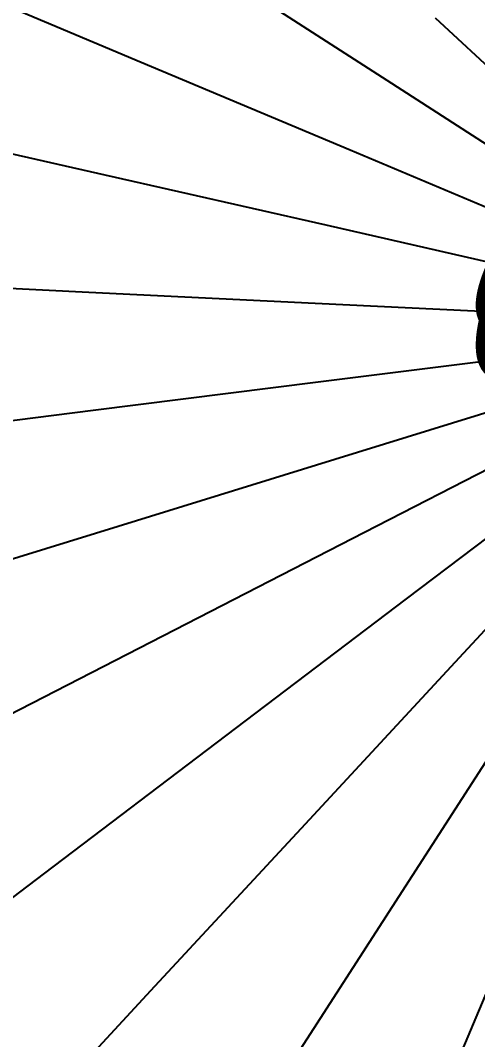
# Model space of a CAD drawing. Extents: x -36224 to 36225, y -38121 to 34420.
# Drawn here: x -368 to -143, y -407 to 94 of the extents above; entities that cross this region are included whole.
import ezdxf

# ---------------------------------------------------------------- set-up
doc = ezdxf.new("R2010")
doc.units = 0
doc.layers.add('MERIDIAN_LABELS', color=7, linetype='Continuous')
doc.layers.add('MERIDIANS', color=7, linetype='Continuous')

msp = doc.modelspace()

# ---------------------------------------------------------------- linework, layer by layer
at = {"layer": 'MERIDIANS'}
for p, q in [((-280.96268, 125.46698), (-187.22877, 65.03414)), ((-411.16184, 117.25014), (-308.17014, 73.93361)), ((-163.41694, 95.70708), (-81.69204, 19.99961)), ((-308.17014, 73.93361), (-205.35454, 30.69115)), ((-187.22877, 65.03414), (-93.59359, 4.66496)), ((-434.98682, 43.23277), (-326.01895, 18.45494)), ((-205.35454, 30.69115), (-102.65205, -12.50374)), ((-326.01895, 18.45494), (-217.2429, -6.27929)), ((-217.2429, -6.27929), (-108.59202, -30.98504)), ((-445.60026, -33.80514), (-333.96482, -39.28476)), ((-333.96482, -39.28476), (-222.53177, -44.75445)), ((-222.53177, -44.75445), (-111.23282, -50.21756)), ((-221.05943, -83.56558), (-110.49393, -69.61698)), ((-331.76402, -97.53173), (-221.05943, -83.56558)), ((-212.86955, -121.53335), (-106.39755, -88.59387)), ((-442.67559, -111.52398), (-331.76402, -97.53173)), ((-198.21178, -157.50021), (-99.06879, -106.56976)), ((-198.20823, -157.50713), (-99.06702, -106.57322)), ((-319.48103, -154.51598), (-212.86955, -121.53335)), ((-177.52546, -190.38287), (-88.72751, -123.00342)), ((-151.44394, -219.17098), (-75.69044, -137.39015)), ((-426.29739, -187.562), (-319.48103, -154.51598)), ((-297.48954, -208.4999), (-198.21178, -157.50021)), ((-297.48421, -208.51029), (-198.20823, -157.50713)), ((-266.44812, -257.85696), (-177.52546, -190.38287)), ((-396.96299, -259.60012), (-297.48954, -208.4999)), ((-396.95588, -259.61398), (-297.48421, -208.51029)), ((-227.30684, -301.06989), (-151.44394, -219.17098)), ((-181.25206, -336.8285), (-120.75783, -242.99221)), ((-355.55009, -325.4671), (-266.44812, -257.85696)), ((-303.32569, -383.13718), (-227.30684, -301.06989)), ((-444.88636, -393.25503), (-355.55009, -325.4671)), ((-241.87265, -430.86077), (-181.25206, -336.8285)), ((-173.05923, -467.18366), (-129.68375, -364.04394)), ((-379.54747, -465.42354), (-303.32569, -383.13718))]:
    msp.add_line(p, q, dxfattribs=at)

# ---------------------------------------------------------------- texts
at = {"layer": 'MERIDIAN_LABELS'}
for s, rotation, p in [('-50,0', 157.18922, (25.5632, -66.42886)), ('-40,0', 167.18953, (27.04095, -61.82617))]:
    msp.add_text(s, height=55.676, rotation=rotation, dxfattribs=at).set_placement(p)

doc.saveas('drawing.dxf')
